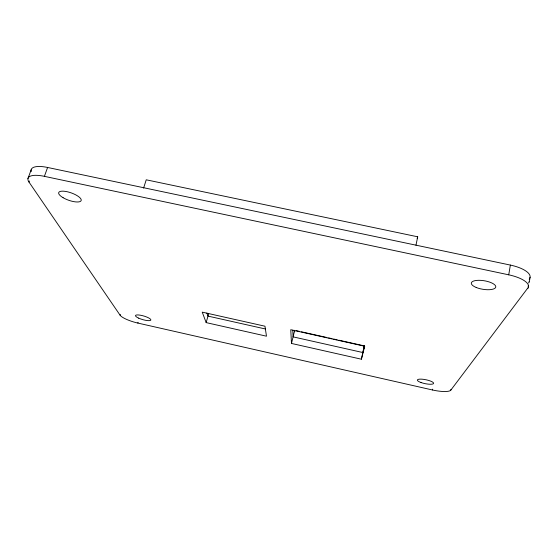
<?xml version="1.0" encoding="UTF-8"?>
<svg xmlns="http://www.w3.org/2000/svg" width="558" height="558" viewBox="0 0 558 558"><rect width="100%" height="100%" fill="white"/><g stroke="black" fill="none" stroke-linecap="round" stroke-linejoin="round"><path stroke-width="0.84" d="M29.386 181.001L28.995 182.082L120.103 315.221A15.812 3.669 16.3 0 0 137.847 323.068L432.478 389.979A16.489 3.906 11.5 0 0 450.787 390.175L527.952 287.823M528.14 286.631L528.328 285.431M528.712 283.039L528.9 281.846M529.277 279.46L529.375 278.867M529.312 282.062L530.072 277.27M527.854 288.423A25.431 8.97 8.7 0 0 508.736 274.822L510.361 265.078L47.597 167.463A24.287 8.189 20.2 0 0 31.255 171.599M450.787 390.175L450.934 389.358M432.478 389.979L432.624 389.177M415.968 245.234L417.698 236.801L146.238 179.809L143.594 188.102M363.572 348.569L364.102 346.127M361.396 359.206L364.702 346.253L290.76 329.701L291.478 343.442L361.396 359.206L364.283 345.883L338.825 340.185M291.478 343.442L294.687 330.301L294.736 331.787M363.397 349.385L364.109 346.581M364.534 345.876L362.846 352.53L293.083 336.858L292.79 330.231M206.16 322.608L202.24 312.145L264.966 326.207L266.48 336.195L206.16 322.608L208.65 313.666M137.847 323.068L138.077 322.308M120.103 315.221L120.34 314.454M417.168 238.426L417.698 236.801M28.995 182.082A24.371 7.993 20 0 1 44.403 176.342L47.597 167.463M27.942 178.602L31.129 169.876M44.403 176.342L508.736 274.822M296.382 330.685L299.779 331.445M301.473 331.822L326.939 337.52M328.634 337.904L332.031 338.664M333.726 339.041L337.123 339.801M265.615 329.032L207.974 316.093L206.879 313.038M510.361 265.078A25.34 9.186 8.6 0 1 529.821 278.1M476.204 287.475A12.402 4.331 9.3 0 0 495.713 287.279A12.402 4.331 9.3 0 0 478.708 280.304A12.402 4.331 9.3 0 0 476.204 287.475M421.039 382.544A8.314 2.002 11.6 0 0 433.629 383.367A8.314 2.002 11.6 0 0 421.785 379.161A8.314 2.002 11.6 0 0 421.039 382.544M138.656 318.144A7.993 1.883 16.2 0 0 150.834 320.09A7.993 1.883 16.2 0 0 140.051 315.151A7.993 1.883 16.2 0 0 138.656 318.144M63.103 197.713A11.92 3.899 19.5 0 0 81.161 200.587A11.92 3.899 19.5 0 0 65.544 191.415A11.92 3.899 19.5 0 0 63.103 197.713"/></g></svg>
